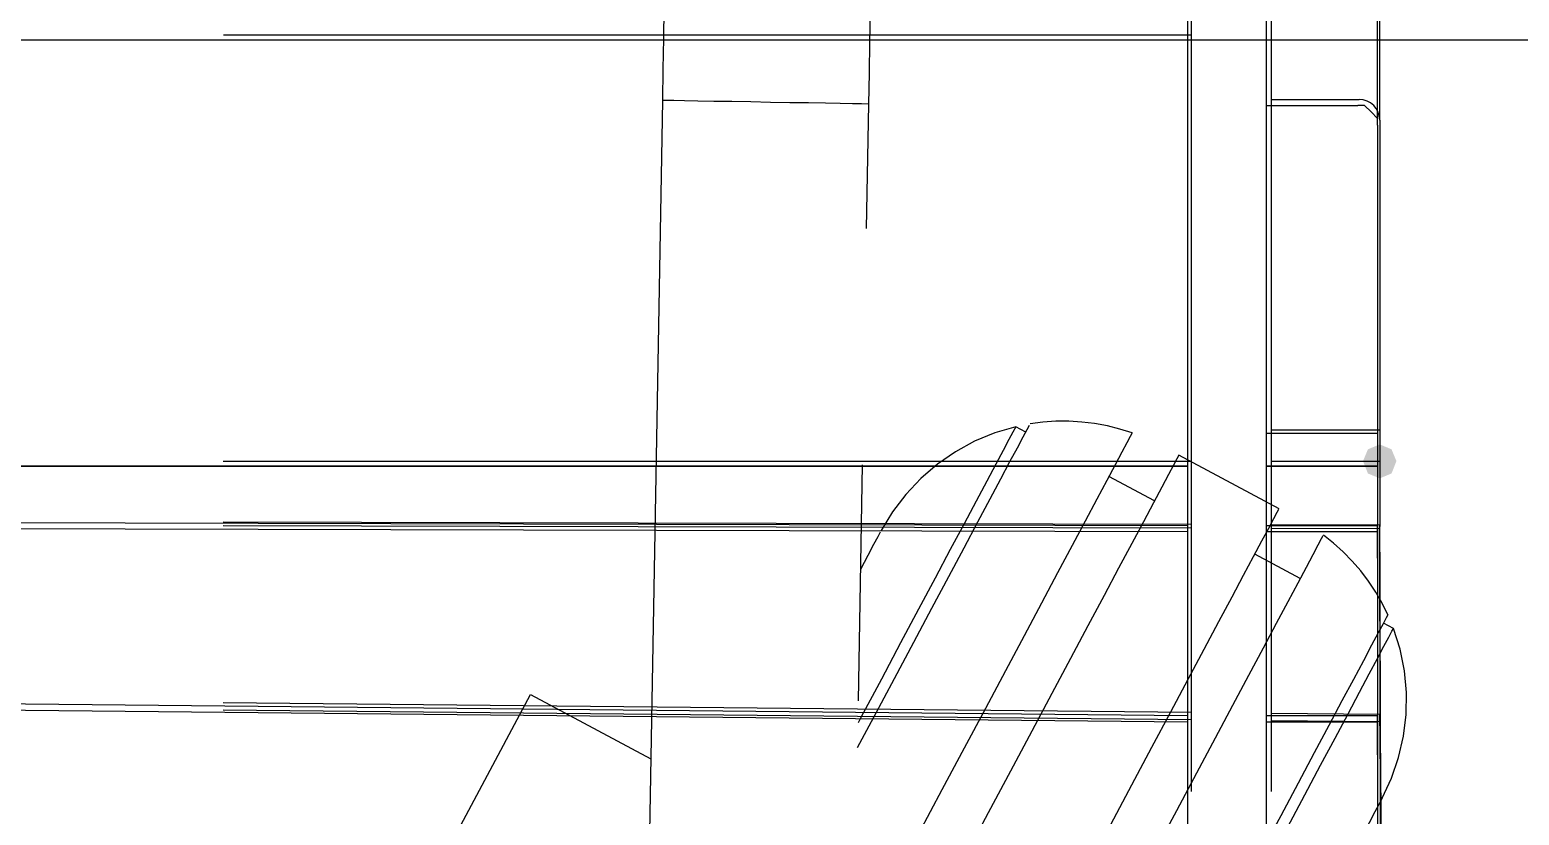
# Model space of a CAD drawing. Extents: x 3 to 592, y 5 to 207.
# Drawn here: x 136.61 to 144.62, y 45.57 to 49.8 of the extents above; entities that cross this region are included whole.
import ezdxf

# ---------------------------------------------------------------- set-up
doc = ezdxf.new("R2010")
doc.units = 0
doc.layers.get('0').update_dxf_attribs({"linetype": 'CONTINUOUS'})

msp = doc.modelspace()

# ---------------------------------------------------------------- hatches: boundary and pattern name
h = msp.add_hatch(color=7)
h.dxf.hatch_style = 2
h.paths.add_polyline_path([(143.784179, 47.476445), (143.810604, 47.539978), (143.874137, 47.566404), (143.93767, 47.539978), (143.964096, 47.476445), (143.93767, 47.41009), (143.874137, 47.383665), (143.810604, 47.41009)])
h = msp.add_hatch(color=7)
h.dxf.hatch_style = 2
h.paths.add_polyline_path([(143.784179, 47.476445), (143.810604, 47.539978), (143.874137, 47.566404), (143.93767, 47.539978), (143.964096, 47.476445), (143.93767, 47.41009), (143.874137, 47.383665), (143.810604, 47.41009)])
h = msp.add_hatch(color=7)
h.dxf.hatch_style = 2
h.paths.add_polyline_path([(143.784179, 47.476445), (143.810604, 47.539978), (143.874137, 47.566404), (143.93767, 47.539978), (143.964096, 47.476445), (143.93767, 47.41009), (143.874137, 47.383665), (143.810604, 47.41009)])
h = msp.add_hatch(color=7)
h.dxf.hatch_style = 2
h.paths.add_polyline_path([(143.784179, 47.476445), (143.810604, 47.539978), (143.874137, 47.566404), (143.93767, 47.539978), (143.964096, 47.476445), (143.93767, 47.41009), (143.874137, 47.383665), (143.810604, 47.41009)])

# ---------------------------------------------------------------- linework, layer by layer
at = {"color": 7}
for points in [[(140.038561, 50.804516), (140.038208, 50.794285), (140.037855, 50.764299), (140.03715, 50.714204), (140.035739, 50.645413), (140.034327, 50.558629), (140.032564, 50.455266), (140.030447, 50.336732), (140.027977, 50.204793), (140.025508, 50.061213), (140.022686, 49.908107), (140.019864, 49.748299), (140.017041, 49.583199), (140.014219, 49.415982)], [(140.038561, 50.804516), (140.038208, 50.794285), (140.037855, 50.764299), (140.03715, 50.714204), (140.035739, 50.645413), (140.034327, 50.558629), (140.032564, 50.455266), (140.030447, 50.336732), (140.027977, 50.204793), (140.025508, 50.061213), (140.022686, 49.908107), (140.019864, 49.748299), (140.017041, 49.583199), (140.014219, 49.415982)], [(141.125152, 49.396368), (141.127974, 49.563584), (141.131149, 49.728684), (141.133971, 49.888846), (141.136441, 50.041598), (141.13891, 50.185179), (141.141379, 50.317118), (141.143496, 50.435651), (141.14526, 50.539368), (141.146671, 50.626151), (141.148082, 50.694943), (141.148788, 50.744684), (141.149493, 50.775023)], [(141.125152, 49.396368), (141.127974, 49.563584), (141.131149, 49.728684), (141.133971, 49.888846), (141.136441, 50.041598), (141.13891, 50.185179), (141.141379, 50.317118), (141.143496, 50.435651), (141.14526, 50.539368), (141.146671, 50.626151), (141.148082, 50.694943), (141.148788, 50.744684), (141.149493, 50.775023)], [(143.874137, 49.309796), (143.874137, 50.657054)], [(143.874137, 49.309796), (143.874137, 50.657054)], [(143.874137, 49.309796), (143.874137, 50.657054)], [(143.874137, 49.309796), (143.874137, 50.657054)], [(143.862778, 49.283056), (143.862778, 50.623611)], [(142.839722, 49.953333), (142.839722, 49.706389), (142.839722, 49.459444), (142.839722, 49.2125), (142.839722, 48.895), (142.839722, 48.612778), (142.839722, 48.295278), (142.839722, 47.9425), (142.839722, 47.589722), (142.839722, 47.236944), (142.839722, 46.848889), (142.839722, 46.460833), (142.839722, 46.0375), (142.839722, 45.614167), (142.839722, 45.190833)], [(142.860219, 49.977146), (142.860219, 49.740079), (142.860219, 49.485726), (142.860219, 49.214088), (142.860219, 48.925515), (142.860219, 48.620715), (142.860219, 48.299335), (142.860219, 47.962432), (142.860219, 47.610007), (142.860219, 47.242412), (142.860219, 46.860707), (142.860219, 46.46489), (142.860219, 46.055668), (142.860219, 45.700421)], [(142.860219, 49.977146), (142.860219, 49.740079), (142.860219, 49.485726), (142.860219, 49.214088), (142.860219, 48.925515), (142.860219, 48.620715), (142.860219, 48.299335), (142.860219, 47.962432), (142.860219, 47.610007), (142.860219, 47.242412), (142.860219, 46.860707), (142.860219, 46.46489), (142.860219, 46.055668), (142.860219, 45.700421)], [(142.860219, 49.977146), (142.860219, 49.740079), (142.860219, 49.485726), (142.860219, 49.214088), (142.860219, 48.925515), (142.860219, 48.620715), (142.860219, 48.299335), (142.860219, 47.962432), (142.860219, 47.610007), (142.860219, 47.242412), (142.860219, 46.860707), (142.860219, 46.46489), (142.860219, 46.055668), (142.860219, 45.700421)], [(142.860219, 49.977146), (142.860219, 49.740079), (142.860219, 49.485726), (142.860219, 49.214088), (142.860219, 48.925515), (142.860219, 48.620715), (142.860219, 48.299335), (142.860219, 47.962432), (142.860219, 47.610007), (142.860219, 47.242412), (142.860219, 46.860707), (142.860219, 46.46489), (142.860219, 46.055668), (142.860219, 45.700421)], [(143.263056, 49.953333), (143.263056, 49.706389), (143.263056, 49.459444), (143.263056, 49.2125), (143.263056, 48.895), (143.263056, 48.612778), (143.263056, 48.295278), (143.263056, 47.9425), (143.263056, 47.589722), (143.263056, 47.236944), (143.263056, 46.848889), (143.263056, 46.460833), (143.263056, 46.0375), (143.263056, 45.614167), (143.263056, 45.190833)], [(143.290784, 49.977146), (143.290784, 49.740079), (143.290784, 49.485726), (143.290784, 49.214088), (143.290784, 48.925515), (143.290784, 48.620715), (143.290784, 48.299335), (143.290784, 47.962432), (143.290784, 47.610007), (143.290784, 47.242412), (143.290784, 46.860707), (143.290784, 46.46489), (143.290784, 46.055668), (143.290784, 45.700421)], [(143.290784, 49.977146), (143.290784, 49.740079), (143.290784, 49.485726), (143.290784, 49.214088), (143.290784, 48.925515), (143.290784, 48.620715), (143.290784, 48.299335), (143.290784, 47.962432), (143.290784, 47.610007), (143.290784, 47.242412), (143.290784, 46.860707), (143.290784, 46.46489), (143.290784, 46.055668), (143.290784, 45.700421)], [(143.290784, 49.977146), (143.290784, 49.740079), (143.290784, 49.485726), (143.290784, 49.214088), (143.290784, 48.925515), (143.290784, 48.620715), (143.290784, 48.299335), (143.290784, 47.962432), (143.290784, 47.610007), (143.290784, 47.242412), (143.290784, 46.860707), (143.290784, 46.46489), (143.290784, 46.055668), (143.290784, 45.700421)], [(143.290784, 49.977146), (143.290784, 49.740079), (143.290784, 49.485726), (143.290784, 49.214088), (143.290784, 48.925515), (143.290784, 48.620715), (143.290784, 48.299335), (143.290784, 47.962432), (143.290784, 47.610007), (143.290784, 47.242412), (143.290784, 46.860707), (143.290784, 46.46489), (143.290784, 46.055668), (143.290784, 45.700421)], [(137.651984, 49.768125), (142.860395, 49.768125)], [(137.651984, 49.768125), (142.860395, 49.768125)], [(137.651984, 49.768125), (142.860395, 49.768125)], [(137.651984, 49.768125), (142.860395, 49.768125)], [(100.682778, 49.741667), (142.839722, 49.741667)], [(142.839722, 49.741667), (155.222222, 49.741667)], [(140.014219, 49.415841), (139.904505, 43.158622)], [(140.014219, 49.415841), (139.904505, 43.158622)], [(141.125152, 49.396368), (141.085288, 49.397073), (141.036957, 49.397779), (140.971693, 49.39919), (140.891966, 49.400601), (140.800596, 49.402012), (140.70076, 49.403776), (140.595985, 49.40554), (140.490504, 49.407657), (140.387846, 49.409421), (140.291891, 49.410832), (140.205813, 49.412596), (140.133141, 49.413654), (140.075991, 49.414712), (140.036832, 49.415418), (140.016724, 49.415771)], [(141.125152, 49.396368), (141.085288, 49.397073), (141.036957, 49.397779), (140.971693, 49.39919), (140.891966, 49.400601), (140.800596, 49.402012), (140.70076, 49.403776), (140.595985, 49.40554), (140.490504, 49.407657), (140.387846, 49.409421), (140.291891, 49.410832), (140.205813, 49.412596), (140.133141, 49.413654), (140.075991, 49.414712), (140.036832, 49.415418), (140.016724, 49.415771)], [(141.113349, 48.727164), (141.125081, 49.396403)], [(141.113349, 48.727164), (141.125081, 49.396403)], [(143.263056, 49.388889), (143.756944, 49.388889)], [(143.290784, 49.420886), (143.763153, 49.420886)], [(143.290784, 49.420886), (143.763153, 49.420886)], [(143.290784, 49.420886), (143.763153, 49.420886)], [(143.290784, 49.420886), (143.763153, 49.420886)], [(143.862778, 49.283056), (143.862778, 49.318333), (143.8275, 49.353611), (143.792222, 49.388889), (143.756944, 49.388889)], [(143.874137, 49.309796), (143.872021, 49.331316), (143.865671, 49.352482), (143.85544, 49.371532), (143.841682, 49.388466), (143.824748, 49.402224), (143.805698, 49.412454), (143.784532, 49.418804), (143.763012, 49.420921)], [(143.874137, 49.309796), (143.872021, 49.331316), (143.865671, 49.352482), (143.85544, 49.371532), (143.841682, 49.388466), (143.824748, 49.402224), (143.805698, 49.412454), (143.784532, 49.418804), (143.763012, 49.420921)], [(143.874137, 49.309796), (143.872021, 49.331316), (143.865671, 49.352482), (143.85544, 49.371532), (143.841682, 49.388466), (143.824748, 49.402224), (143.805698, 49.412454), (143.784532, 49.418804), (143.763012, 49.420921)], [(143.874137, 49.309796), (143.872021, 49.331316), (143.865671, 49.352482), (143.85544, 49.371532), (143.841682, 49.388466), (143.824748, 49.402224), (143.805698, 49.412454), (143.784532, 49.418804), (143.763012, 49.420921)], [(143.874137, 49.309796), (143.874137, 47.643274)], [(143.874137, 49.309796), (143.874137, 47.643274)], [(143.874137, 49.309796), (143.874137, 47.643274)], [(143.874137, 49.309796), (143.874137, 47.643274)], [(143.862778, 49.283056), (143.862778, 47.625)], [(142.54226, 47.627858), (142.475938, 47.649024), (142.408557, 47.665957), (142.339766, 47.678657), (142.270974, 47.686771), (142.201477, 47.691005), (142.131627, 47.690652), (142.062129, 47.685713), (141.993338, 47.676894)], [(142.54226, 47.627858), (142.475938, 47.649024), (142.408557, 47.665957), (142.339766, 47.678657), (142.270974, 47.686771), (142.201477, 47.691005), (142.131627, 47.690652), (142.062129, 47.685713), (141.993338, 47.676894)], [(141.064439, 45.935865), (141.151575, 46.099201), (141.2627, 46.30734), (141.367122, 46.503484), (141.464841, 46.686223), (141.5548, 46.855204), (141.63735, 47.010073), (141.711786, 47.14942), (141.778108, 47.273598), (141.835964, 47.381901), (141.884647, 47.473623), (141.924864, 47.548412), (141.955555, 47.60662), (141.977428, 47.64719), (141.989775, 47.670473)], [(141.064439, 45.935865), (141.151575, 46.099201), (141.2627, 46.30734), (141.367122, 46.503484), (141.464841, 46.686223), (141.5548, 46.855204), (141.63735, 47.010073), (141.711786, 47.14942), (141.778108, 47.273598), (141.835964, 47.381901), (141.884647, 47.473623), (141.924864, 47.548412), (141.955555, 47.60662), (141.977428, 47.64719), (141.989775, 47.670473)], [(141.916044, 47.661336), (141.900522, 47.632056), (141.879002, 47.591839), (141.848311, 47.534336), (141.808447, 47.4599), (141.760116, 47.369236), (141.702966, 47.261992), (141.63735, 47.139225), (141.563619, 47.000583), (141.481775, 46.847478), (141.392522, 46.680261), (141.295861, 46.498933), (141.192497, 46.304906), (141.082078, 46.098531), (141.066908, 46.069603)], [(141.916044, 47.661336), (141.900522, 47.632056), (141.879002, 47.591839), (141.848311, 47.534336), (141.808447, 47.4599), (141.760116, 47.369236), (141.702966, 47.261992), (141.63735, 47.139225), (141.563619, 47.000583), (141.481775, 46.847478), (141.392522, 46.680261), (141.295861, 46.498933), (141.192497, 46.304906), (141.082078, 46.098531), (141.066908, 46.069603)], [(141.916044, 47.661336), (141.803155, 47.628175), (141.694147, 47.583372), (141.590783, 47.526928), (141.493769, 47.460253), (141.404516, 47.383347), (141.324083, 47.297622), (141.252822, 47.203783), (141.191791, 47.103242)], [(141.916044, 47.661336), (141.803155, 47.628175), (141.694147, 47.583372), (141.590783, 47.526928), (141.493769, 47.460253), (141.404516, 47.383347), (141.324083, 47.297622), (141.252822, 47.203783), (141.191791, 47.103242)], [(142.54226, 47.627858), (142.532029, 47.608807), (142.514038, 47.574941), (142.486874, 47.523788), (142.450538, 47.456055), (142.405735, 47.371741), (142.35176, 47.271199), (142.289671, 47.15443), (142.219116, 47.022491), (142.140799, 46.87503), (142.054368, 46.713457), (141.960882, 46.537774), (141.859988, 46.348685), (141.752391, 46.147249), (141.638443, 45.933466), (141.518499, 45.708394), (141.39291, 45.473091), (141.262029, 45.228263), (141.240863, 45.188046)], [(142.54226, 47.627858), (142.532029, 47.608807), (142.514038, 47.574941), (142.486874, 47.523788), (142.450538, 47.456055), (142.405735, 47.371741), (142.35176, 47.271199), (142.289671, 47.15443), (142.219116, 47.022491), (142.140799, 46.87503), (142.054368, 46.713457), (141.960882, 46.537774), (141.859988, 46.348685), (141.752391, 46.147249), (141.638443, 45.933466), (141.518499, 45.708394), (141.39291, 45.473091), (141.262029, 45.228263), (141.240863, 45.188046)], [(141.969702, 47.632726), (141.916079, 47.661301)], [(141.969702, 47.632726), (141.916079, 47.661301)], [(143.862778, 47.625), (143.263056, 47.625)], [(143.874137, 47.643133), (143.290643, 47.643133)], [(143.874137, 47.643133), (143.290643, 47.643133)], [(143.874137, 47.643133), (143.290643, 47.643133)], [(143.874137, 47.643133), (143.290643, 47.643133)], [(143.862778, 47.625), (143.862778, 47.589722), (143.862778, 47.554444), (143.862778, 47.519167), (143.862778, 47.483889), (143.862778, 47.448611)], [(143.874137, 47.643133), (143.874137, 47.610677), (143.874137, 47.57928), (143.874137, 47.550705), (143.874137, 47.525305), (143.874137, 47.504491), (143.874137, 47.489322), (143.874137, 47.476622)], [(143.874137, 47.643133), (143.874137, 47.610677), (143.874137, 47.57928), (143.874137, 47.550705), (143.874137, 47.525305), (143.874137, 47.504491), (143.874137, 47.489322), (143.874137, 47.476622)], [(143.874137, 47.643133), (143.874137, 47.610677), (143.874137, 47.57928), (143.874137, 47.550705), (143.874137, 47.525305), (143.874137, 47.504491), (143.874137, 47.489322), (143.874137, 47.476622)], [(143.874137, 47.643133), (143.874137, 47.610677), (143.874137, 47.57928), (143.874137, 47.550705), (143.874137, 47.525305), (143.874137, 47.504491), (143.874137, 47.489322), (143.874137, 47.476622)], [(100.682778, 47.448611), (142.839722, 47.448611)], [(142.839722, 47.448611), (100.682778, 47.448611)], [(142.860219, 47.473764), (137.651807, 47.473764)], [(142.860219, 47.473764), (137.651807, 47.473764)], [(142.860219, 47.473764), (137.651807, 47.473764)], [(142.860219, 47.473764), (137.651807, 47.473764)], [(137.651984, 47.476445), (142.860395, 47.476445)], [(137.651984, 47.476445), (142.860395, 47.476445)], [(137.651984, 47.476445), (142.860395, 47.476445)], [(137.651984, 47.476445), (142.860395, 47.476445)], [(141.068829, 46.187554), (141.091089, 47.457359)], [(141.068829, 46.187554), (141.091089, 47.457359)], [(142.793261, 47.508195), (142.783031, 47.489145), (142.765039, 47.455279), (142.737523, 47.404126), (142.701539, 47.33604), (142.656384, 47.251373), (142.602409, 47.150479), (142.539967, 47.033709), (142.469411, 46.901417), (142.390742, 46.753956), (142.304311, 46.591679), (142.210472, 46.415642), (142.109225, 46.226201), (142.001628, 46.024059), (141.887328, 45.809923), (141.767031, 45.584498), (141.641089, 45.34849), (141.510209, 45.103309), (141.485867, 45.057448)], [(142.793261, 47.508195), (142.783031, 47.489145), (142.765039, 47.455279), (142.737523, 47.404126), (142.701539, 47.33604), (142.656384, 47.251373), (142.602409, 47.150479), (142.539967, 47.033709), (142.469411, 46.901417), (142.390742, 46.753956), (142.304311, 46.591679), (142.210472, 46.415642), (142.109225, 46.226201), (142.001628, 46.024059), (141.887328, 45.809923), (141.767031, 45.584498), (141.641089, 45.34849), (141.510209, 45.103309), (141.485867, 45.057448)], [(143.332447, 47.22054), (142.793402, 47.508054)], [(143.332447, 47.22054), (142.793402, 47.508054)], [(143.263056, 47.448611), (143.862778, 47.448611)], [(143.862778, 47.448611), (143.263056, 47.448611)], [(143.874137, 47.473764), (143.290643, 47.473764)], [(143.874137, 47.473764), (143.290643, 47.473764)], [(143.874137, 47.473764), (143.290643, 47.473764)], [(143.874137, 47.473764), (143.290643, 47.473764)], [(143.290784, 47.476445), (143.874278, 47.476445)], [(143.290784, 47.476445), (143.874278, 47.476445)], [(143.290784, 47.476445), (143.874278, 47.476445)], [(143.290784, 47.476445), (143.874278, 47.476445)], [(143.862778, 47.448611), (143.862778, 47.131111)], [(143.874137, 47.473764), (143.874137, 47.134745)], [(143.874137, 47.473764), (143.874137, 47.134745)], [(143.874137, 47.473764), (143.874137, 47.134745)], [(143.874137, 47.473764), (143.874137, 47.134745)], [(142.662522, 47.263121), (142.417341, 47.394001)], [(142.662522, 47.263121), (142.417341, 47.394001)], [(100.682778, 47.236944), (142.839722, 47.131111)], [(142.024982, 44.769723), (142.049324, 44.815584), (142.180204, 45.061117), (142.306146, 45.296772), (142.426443, 45.522197), (142.540743, 45.736334), (142.648693, 45.938475), (142.749588, 46.127917), (142.843426, 46.303953), (142.929857, 46.466231), (143.008526, 46.613692), (143.079435, 46.745984), (143.141524, 46.863106), (143.195499, 46.964), (143.240654, 47.048314), (143.27699, 47.1164), (143.304154, 47.167553), (143.322499, 47.20142), (143.331318, 47.218706)], [(142.024982, 44.769723), (142.049324, 44.815584), (142.180204, 45.061117), (142.306146, 45.296772), (142.426443, 45.522197), (142.540743, 45.736334), (142.648693, 45.938475), (142.749588, 46.127917), (142.843426, 46.303953), (142.929857, 46.466231), (143.008526, 46.613692), (143.079435, 46.745984), (143.141524, 46.863106), (143.195499, 46.964), (143.240654, 47.048314), (143.27699, 47.1164), (143.304154, 47.167553), (143.322499, 47.20142), (143.331318, 47.218706)], [(142.839722, 47.095833), (100.682778, 47.201667)], [(142.860219, 47.115836), (137.651825, 47.129213)], [(142.860219, 47.115836), (137.651825, 47.129213)], [(142.860219, 47.115836), (137.651825, 47.129213)], [(142.860219, 47.115836), (137.651825, 47.129213)], [(137.651862, 47.150698), (142.860395, 47.13732)], [(137.651862, 47.150698), (142.860395, 47.13732)], [(137.651862, 47.150698), (142.860395, 47.13732)], [(137.651862, 47.150698), (142.860395, 47.13732)], [(143.263056, 47.131111), (143.862778, 47.131111)], [(143.290784, 47.136191), (143.874278, 47.13478)], [(143.290784, 47.136191), (143.874278, 47.13478)], [(143.290784, 47.136191), (143.874278, 47.13478)], [(143.290784, 47.136191), (143.874278, 47.13478)], [(143.862778, 47.131111), (143.862778, 47.095833)], [(143.862778, 46.99), (143.862778, 47.131111)], [(143.874137, 47.134709), (143.873432, 47.11319)], [(143.874137, 47.134709), (143.873432, 47.11319)], [(143.874137, 47.134709), (143.873432, 47.11319)], [(143.874137, 47.134709), (143.873432, 47.11319)], [(143.874137, 47.003582), (143.874137, 47.134815)], [(143.874137, 47.003582), (143.874137, 47.134815)], [(143.874137, 47.003582), (143.874137, 47.134815)], [(143.874137, 47.003582), (143.874137, 47.134815)], [(141.081301, 46.895808), (141.121165, 46.970597), (141.152562, 47.029511), (141.17514, 47.071492), (141.188193, 47.096186)], [(141.081301, 46.895808), (141.121165, 46.970597), (141.152562, 47.029511), (141.17514, 47.071492), (141.188193, 47.096186)], [(142.270057, 44.638983), (142.291576, 44.6792), (142.422104, 44.924027), (142.547693, 45.15933), (142.667637, 45.384403), (142.781584, 45.597833), (142.889182, 45.799622), (142.990076, 45.988711), (143.083915, 46.164394), (143.169993, 46.325966), (143.248662, 46.473075), (143.319218, 46.605366), (143.381307, 46.721783), (143.434929, 46.822677), (143.480084, 46.906991), (143.516068, 46.974725), (143.543232, 47.025878), (143.561576, 47.059744), (143.570396, 47.076677)], [(142.270057, 44.638983), (142.291576, 44.6792), (142.422104, 44.924027), (142.547693, 45.15933), (142.667637, 45.384403), (142.781584, 45.597833), (142.889182, 45.799622), (142.990076, 45.988711), (143.083915, 46.164394), (143.169993, 46.325966), (143.248662, 46.473075), (143.319218, 46.605366), (143.381307, 46.721783), (143.434929, 46.822677), (143.480084, 46.906991), (143.516068, 46.974725), (143.543232, 47.025878), (143.561576, 47.059744), (143.570396, 47.076677)], [(143.862778, 47.095833), (143.263056, 47.095833)], [(143.873467, 47.113225), (143.290678, 47.114636)], [(143.873467, 47.113225), (143.290678, 47.114636)], [(143.873467, 47.113225), (143.290678, 47.114636)], [(143.873467, 47.113225), (143.290678, 47.114636)], [(143.917987, 46.649922), (143.886943, 46.712364), (143.852371, 46.772689), (143.813918, 46.830544), (143.771938, 46.886283), (143.726429, 46.938847), (143.677746, 46.988589), (143.62624, 47.035508), (143.57156, 47.078547)], [(143.917987, 46.649922), (143.886943, 46.712364), (143.852371, 46.772689), (143.813918, 46.830544), (143.771938, 46.886283), (143.726429, 46.938847), (143.677746, 46.988589), (143.62624, 47.035508), (143.57156, 47.078547)], [(143.862778, 47.095833), (143.862778, 46.108056)], [(143.862778, 47.095833), (143.862778, 46.848889)], [(143.873467, 47.113225), (143.875231, 46.116275)], [(143.873467, 47.113225), (143.874878, 46.864164)], [(143.873467, 47.113225), (143.875231, 46.116275)], [(143.873467, 47.113225), (143.874878, 46.864164)], [(143.873467, 47.113225), (143.875231, 46.116275)], [(143.873467, 47.113225), (143.874878, 46.864164)], [(143.873467, 47.113225), (143.875231, 46.116275)], [(143.873467, 47.113225), (143.874878, 46.864164)], [(143.446782, 46.844726), (143.201602, 46.975607)], [(143.446782, 46.844726), (143.201602, 46.975607)], [(143.862778, 46.954722), (143.862778, 46.99)], [(143.874208, 46.9773), (143.874208, 47.003758)], [(143.874208, 46.9773), (143.874208, 47.003758)], [(143.874208, 46.9773), (143.874208, 47.003758)], [(143.874208, 46.9773), (143.874208, 47.003758)], [(143.862778, 46.848889), (143.862778, 45.931667)], [(143.874808, 46.864164), (143.876571, 45.943414)], [(143.874808, 46.864164), (143.876571, 45.943414)], [(143.874808, 46.864164), (143.876571, 45.943414)], [(143.874808, 46.864164), (143.876571, 45.943414)], [(143.917987, 46.649922), (143.909521, 46.6344), (143.892588, 46.602297), (143.866129, 46.552908), (143.830499, 46.486233), (143.786049, 46.402978), (143.732779, 46.302789), (143.671043, 46.186725), (143.600488, 46.054786), (143.521818, 45.907678), (143.43574, 45.745753), (143.341549, 45.569717), (143.240654, 45.380275), (143.132704, 45.177781), (143.018404, 44.963644), (142.898107, 44.738219), (142.772165, 44.502211), (142.717838, 44.400258)], [(143.917987, 46.649922), (143.909521, 46.6344), (143.892588, 46.602297), (143.866129, 46.552908), (143.830499, 46.486233), (143.786049, 46.402978), (143.732779, 46.302789), (143.671043, 46.186725), (143.600488, 46.054786), (143.521818, 45.907678), (143.43574, 45.745753), (143.341549, 45.569717), (143.240654, 45.380275), (143.132704, 45.177781), (143.018404, 44.963644), (142.898107, 44.738219), (142.772165, 44.502211), (142.717838, 44.400258)], [(142.771424, 44.371507), (142.813052, 44.449824), (142.937936, 44.683362), (143.056822, 44.906671), (143.170063, 45.119043), (143.276955, 45.319421), (143.377144, 45.507099), (143.470277, 45.681371), (143.556002, 45.841885), (143.633613, 45.987582), (143.703463, 46.118462), (143.764847, 46.233468), (143.817763, 46.332599), (143.861508, 46.415149), (143.896786, 46.481118), (143.922891, 46.529801), (143.939824, 46.561904), (143.947586, 46.576368)], [(142.771424, 44.371507), (142.813052, 44.449824), (142.937936, 44.683362), (143.056822, 44.906671), (143.170063, 45.119043), (143.276955, 45.319421), (143.377144, 45.507099), (143.470277, 45.681371), (143.556002, 45.841885), (143.633613, 45.987582), (143.703463, 46.118462), (143.764847, 46.233468), (143.817763, 46.332599), (143.861508, 46.415149), (143.896786, 46.481118), (143.922891, 46.529801), (143.939824, 46.561904), (143.947586, 46.576368)], [(143.887825, 45.664931), (143.937567, 45.77147), (143.976019, 45.882948), (144.002125, 45.997601), (144.016236, 46.114723), (144.017647, 46.232198), (144.006711, 46.349673), (143.983428, 46.465031), (143.94815, 46.577215)], [(143.887825, 45.664931), (143.937567, 45.77147), (143.976019, 45.882948), (144.002125, 45.997601), (144.016236, 46.114723), (144.017647, 46.232198), (144.006711, 46.349673), (143.983428, 46.465031), (143.94815, 46.577215)], [(143.94815, 46.57725), (143.894528, 46.605825)], [(143.94815, 46.57725), (143.894528, 46.605825)], [(100.682778, 46.531389), (142.839722, 46.108056)], [(142.839722, 46.072778), (100.682778, 46.496111)], [(136.689606, 41.319379), (139.304395, 46.220874)], [(136.689606, 41.319379), (139.304395, 46.220874)], [(137.651139, 46.1793), (142.860395, 46.126435)], [(137.651139, 46.1793), (142.860395, 46.126435)], [(137.651139, 46.1793), (142.860395, 46.126435)], [(137.651139, 46.1793), (142.860395, 46.126435)], [(139.304536, 46.221015), (139.952236, 45.875646)], [(139.304536, 46.221015), (139.952236, 45.875646)], [(142.860219, 46.084596), (137.651017, 46.13746)], [(142.860219, 46.084596), (137.651017, 46.13746)], [(142.860219, 46.084596), (137.651017, 46.13746)], [(142.860219, 46.084596), (137.651017, 46.13746)], [(143.263056, 46.108056), (143.862778, 46.108056)], [(143.290784, 46.122131), (143.875337, 46.116134)], [(143.290784, 46.122131), (143.875337, 46.116134)], [(143.290784, 46.122131), (143.875337, 46.116134)], [(143.290784, 46.122131), (143.875337, 46.116134)], [(143.862778, 46.108056), (143.862778, 46.072778)], [(143.862778, 45.966944), (143.862778, 46.108056)], [(143.875196, 46.116205), (143.874137, 46.074224)], [(143.875196, 46.116205), (143.874137, 46.074224)], [(143.875196, 46.116205), (143.874137, 46.074224)], [(143.875196, 46.116205), (143.874137, 46.074224)], [(143.875901, 45.985959), (143.875196, 46.116134)], [(143.875901, 45.985959), (143.875196, 46.116134)], [(143.875901, 45.985959), (143.875196, 46.116134)], [(143.875901, 45.985959), (143.875196, 46.116134)], [(143.862778, 46.072778), (143.263056, 46.072778)], [(143.873996, 46.074295), (143.290854, 46.080292)], [(143.873996, 46.074295), (143.290854, 46.080292)], [(143.873996, 46.074295), (143.290854, 46.080292)], [(143.873996, 46.074295), (143.290854, 46.080292)], [(143.862778, 46.072778), (143.862778, 44.45)], [(143.862778, 46.072778), (143.862778, 45.825833)], [(143.873996, 46.074295), (143.882463, 44.468097)], [(143.873996, 46.074295), (143.877877, 45.850986)], [(143.873996, 46.074295), (143.882463, 44.468097)], [(143.873996, 46.074295), (143.877877, 45.850986)], [(143.873996, 46.074295), (143.882463, 44.468097)], [(143.873996, 46.074295), (143.877877, 45.850986)], [(143.873996, 46.074295), (143.882463, 44.468097)], [(143.873996, 46.074295), (143.877877, 45.850986)], [(143.862778, 45.896389), (143.862778, 45.966944)], [(143.876607, 45.926904), (143.875901, 45.985818)], [(143.876607, 45.926904), (143.875901, 45.985818)], [(143.876607, 45.926904), (143.875901, 45.985818)], [(143.876607, 45.926904), (143.875901, 45.985818)], [(143.877947, 45.850881), (143.886414, 44.287017)], [(143.877947, 45.850881), (143.886414, 44.287017)], [(143.877947, 45.850881), (143.886414, 44.287017)], [(143.877947, 45.850881), (143.886414, 44.287017)], [(143.862778, 45.825833), (143.862778, 44.273611)], [(143.887825, 45.664931), (143.870892, 45.633181), (143.848667, 45.591554), (143.817269, 45.532287), (143.7767, 45.45644), (143.727311, 45.363659), (143.669103, 45.255004), (143.602781, 45.130826), (143.528344, 44.991126), (143.446147, 44.836962), (143.356542, 44.66904), (143.260233, 44.488417), (143.156869, 44.295095), (143.103247, 44.194554)], [(143.887825, 45.664931), (143.870892, 45.633181), (143.848667, 45.591554), (143.817269, 45.532287), (143.7767, 45.45644), (143.727311, 45.363659), (143.669103, 45.255004), (143.602781, 45.130826), (143.528344, 44.991126), (143.446147, 44.836962), (143.356542, 44.66904), (143.260233, 44.488417), (143.156869, 44.295095), (143.103247, 44.194554)]]:
    msp.add_lwpolyline(points, dxfattribs=at)

doc.saveas('drawing.dxf')
